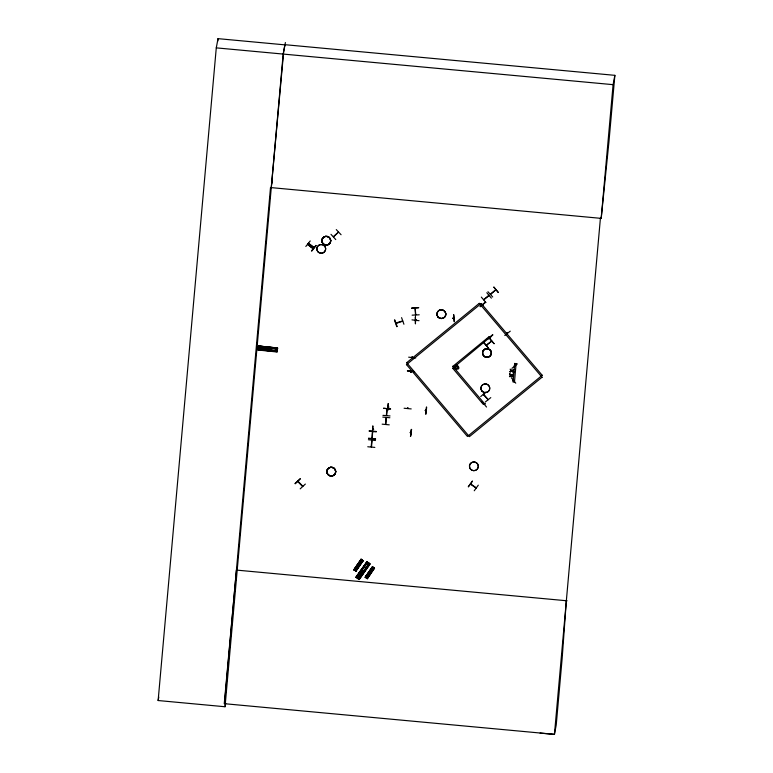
<?xml version="1.0" encoding="UTF-8"?>
<svg xmlns="http://www.w3.org/2000/svg" width="773" height="773" viewBox="0 0 773 773"><rect width="100%" height="100%" fill="white"/><g stroke="black" fill="none" stroke-linecap="round" stroke-linejoin="round"><path stroke-width="1.16" d="M483.618 299.653L489.029 295.228M484.275 404.173L484.845 403.632M484.458 404.231L485 403.825M488.41 295.75L488.488 295.566M490.874 293.663L490.478 294.069L495.928 289.566M491.222 341.56L491.599 341.028L491.367 341.463M495.541 290.339L495.908 289.701M419.227 314.795L412.115 315.171M415.787 314.891L415.111 307.867M566.348 600.737L562.174 658.132L556.231 724.939L554.444 734.35L540.095 733.113M258.018 349.464L257.969 350.014L277.149 351.995L277.575 347.985L258.385 345.995L277.555 348.198L277.478 348.903M257.998 349.744L258.385 345.995L277.575 347.985M277.207 351.473L277.275 350.778L258.085 348.787L277.246 351.058M382.79 417.091L389.872 417.758M368.421 439.74L375.494 440.513M369.214 430.812L376.306 431.489M407.458 370.634L414.512 371.697L407.468 370.615M411.99 319.877L419.053 320.698M225.687 703.285L225.03 706.744L158.136 700.531L216.276 47.868L218.015 38.65L284.908 44.863M217.802 41.056L218.015 38.65M225.03 706.744L283.179 54.013M382.152 424.155L389.244 424.841M382.935 415.362L390.036 415.951M387.002 408.598L386.336 415.536M385.824 424.425L386.191 417.517L385.572 424.193M387.244 408.617L386.635 415.497M455.007 368.692C454.534 359.368 463.906 371.591 455.007 368.673M511.426 375.63C515.504 379.128 510.914 373.523 509.484 376.606L511.088 375.243L509.697 374.229L511.088 375.243M509.687 374.306L509.745 373.678L511.504 375.06L513.494 373.987L511.852 375.369L513.224 376.963M511.842 371.04L513.63 372.451L511.842 371.04L509.88 372.093L511.494 370.731L509.948 371.484M512.277 370.769L513.678 371.89L512.257 370.847L513.9 369.475L511.91 370.547L510.151 369.165L511.484 370.808M513.63 372.451L513.687 371.813M514.47 382.065L513.069 382.046L514.75 363.387M514.451 382.181L516.122 363.513M614.864 75.339L613.095 84.663L601.191 218.373L270.502 187.549L224.528 703.701L554.444 734.35L600.418 218.208L601.201 218.276L608.911 142.145L614.864 75.339L284.947 44.689L283.169 54.091M224.257 703.672L236.432 570.087L567.121 600.805M271.284 187.626L283.672 51.685L285.392 42.544M277.256 350.99L258.085 348.845L257.998 349.705L277.188 351.676M277.449 349.164L258.269 347.174L277.507 348.662L258.308 346.758M258.337 346.526L277.526 348.449M367.745 446.765L374.847 447.403M372.557 432.793L372.847 425.865L371.9 438.446L372.315 437.866M372.625 431.382L372.296 438.214M372.915 429.131L373.639 429.295M372.074 440.175L371.523 446.852M372.228 438.349L372.277 437.624M375.562 439.219L368.479 438.465M387.66 410.473L388.21 403.583M388.307 403.525L387.64 410.473M388.133 407.11L388.751 407.274L388.094 406.83M404.105 408.241L411.207 408.917M415.391 320.331L415.352 320.892M416.425 320.206C415.294 319.355 415.748 322.409 415.352 320.418M411.023 372.132L410.85 371.34M412.164 356.701L412.038 357.281M415.613 320.988L416.454 320.36M410.782 372.035L410.84 371.407M407.516 408.482L407.864 407.738M411.072 371.997L411.13 371.388L411.11 371.997M412.396 357.319L412.115 356.894M407.864 407.931L407.883 408.328M415.739 357.938L408.666 357.174M411.555 429.469L410.511 436.397L411.565 429.479M425.343 410.212L425.285 410.695L425.981 410.347M425.614 414.077L426.377 407.129M426 414.106L426.657 407.158M271.642 184.061L271.883 181.694M260.327 346.362L259.979 349.84M261.274 349.976L261.622 346.497M263.574 346.7L263.226 350.179M264.955 350.353L265.303 346.874M267.245 347.077L266.898 350.556M275.246 351.473L275.594 347.995M368.508 438.214L375.601 438.88M258.259 347.222L258.375 346.169M396.549 322.776L396.791 323.066M158.136 700.531L158.794 697.072M305.818 246.481L310.205 240.954M307.76 244.113L313.423 248.404L307.789 244.026M311.49 250.848L315.886 245.379M313.964 247.708L308.282 243.408M330.989 234.316L335.762 239.582M333.395 236.596L338.506 232.084L333.636 236.857M336.274 229.6L341.086 234.741M295.238 483.801L300.378 478.902M302.861 486.236L297.914 481.173M300.185 488.865L305.345 484.062M369.175 431.17L376.267 431.875M373.069 429.073L372.886 429.546M372.944 429.517L373.562 429.121M371.852 440.021L371.166 446.823M394.81 319.925L397.167 326.525M396.085 322.93L402.656 320.921M401.583 317.645L403.931 324.254M354.643 568.686L356.624 569.962M355.126 567.981L357.116 569.257M355.851 566.918L357.831 568.194M356.498 565.971L358.479 567.247M357.223 564.908L359.203 566.184M388.664 406.811L388.036 407.207M357.232 575.682L360.17 577.673M357.957 574.677L360.914 576.619M359.068 573.102L362.015 575.044M360.044 571.691L362.991 573.634M359.271 579.518L355.88 577.209L366.991 561.758L370.141 563.971L359.261 579.518M361.146 570.116L364.093 572.059M411.661 308.195L418.773 307.673L411.661 308.118M365.755 577.624L372.944 567.198L372.402 566.802L365.127 577.199L365.793 577.644L365.281 577.228L372.402 566.802L374.519 568.261L367.339 578.677M365.996 576.194L367.977 577.47M542.105 377.166L469.395 436.648L406.627 362.653M366.479 575.489L368.46 576.764M415.449 316.804L415.449 323.877L415.343 316.872M542.279 375.253L467.443 436.465L406.463 364.566M367.204 574.426L369.185 575.701M367.842 573.479L369.823 574.754M368.566 572.426L370.547 573.701M416.376 320.08L415.69 320.437M407.429 371.001L414.531 371.581M410.241 432.522L410.705 432.928M410.511 436.397L411.226 429.373M425.778 410.743L425.836 410.26M453.065 318.341L453.664 318.167M453.567 314.785L454.263 321.761L453.838 314.775M453.046 318.515L453.046 317.993M453.693 318.032L453.538 317.964M452.669 368.19L483.154 404.202L484.217 403.332L452.843 366.276M406.608 362.769L479.318 303.287M481.337 297.093L485.879 302.514M485.695 302.262L480.159 306.601M406.434 364.682L481.27 303.47M483.54 304.707L482.883 304.417M483.84 299.769L489.067 295.663M486.816 292.745L491.357 298.156M492.701 296.967L487.956 291.721M484.004 342.71L488.526 348.198L483.908 342.835M496.082 289.749L490.671 294.262M486.275 345.116L486.806 344.806M487.386 339.463L492.884 334.97M486.42 345.405L486.961 345M452.823 366.392L489.193 336.593M498.256 292.494L493.763 286.986L498.334 292.426M490.053 337.202L490.488 337.878L490.401 337.115M452.649 368.306L490.246 337.047M480.709 396.568L485.985 391.979M483.405 394.414L483.859 394.955M483.782 394.926L483.589 394.259M488.092 399.515L483.743 394.327M494.063 343.676L489.483 338.294L494.053 343.676M468.39 486.797L472.487 481.028L468.312 486.739M484.304 403.941L484.69 403.632M485.289 402.018L490.778 397.612M471.095 484.024L470.97 484.323M488.121 399.738L483.444 394.684M486.526 407.033L482.023 401.545M478.303 485.154L474.236 490.768M504.75 335.472L510.257 331.163M476.284 487.628L476.158 487.927M506.904 332.834L507.359 333.385L506.875 332.68M509.484 376.606L511.446 375.552M511.929 368.325L517.369 363.87M511.262 377.668L515.755 383.186M511.852 375.369L513.291 376.325M514.673 365.948L514.393 365.339M512.818 380.78L513.407 380.384M513.475 380.693L512.885 380.587M310.408 246.094L311.239 245.843L310.804 246.394M402.656 321.21L396.095 323.394M453.567 318.147L453.017 318.157M361.58 559.691L361.059 559.294L353.773 569.691L354.449 570.136L361.435 559.546L360.894 559.227L363.175 560.754L355.995 571.17M354.459 570.136L354.044 569.875L361.059 559.294M354.063 569.885L361.213 559.372M361.281 559.488L354.15 569.933M354.411 570.107L361.455 559.584M361.745 559.729L362.344 560.125M354.073 569.885L356.044 571.199L355.358 570.754L362.479 560.29L363.02 560.609L355.773 571.025M362.643 560.357L355.396 570.774L362.875 560.473M372.557 566.88L365.378 577.363L372.528 566.928M365.503 577.45L372.634 566.995M373.088 567.237L373.697 567.633M367.214 578.571L374.113 567.991M355.928 577.247L366.991 561.758L356.334 577.518M356.469 577.605L367.562 562.145L356.527 577.644M367.562 562.145L356.662 577.702L367.339 562.058M358.498 578.967L369.108 563.275L369.571 563.585L358.653 579.112L369.552 563.575M358.314 578.871L369.175 563.324M358.237 578.822L369.339 563.372M359.078 579.354L369.919 563.759L359.02 579.315M311.79 251.07L316.147 245.572M484.893 404.037L484.468 404.366M308.495 243.195L314.138 247.486M388.065 406.965L388.703 407.023M425.237 410.415L425.817 410.395M410.134 432.725L410.782 432.793M294.986 483.531L300.098 478.7M485.463 301.982L480.217 306.688M487.154 339.183L492.614 334.738M491.599 341.028L486.236 345.347L491.763 341.212M514.335 365.494L514.451 366.102M310.949 246.413L311.287 245.785M396.791 326.718L394.462 320.099M470.564 483.898L476.265 487.831M302.572 486.488L297.789 481.608M452.959 318.447L453.606 318.408M490.266 337.231L490.681 337.724M216.276 47.868L613.095 84.663M514.721 363.503L516.103 363.629M258.018 349.483L277.198 351.541M374.374 568.116L373.832 567.797L366.702 578.262L367.378 578.706L365.271 577.276M355.725 570.996L363.02 560.628M476.052 488.043L470.419 484.091M362.634 560.377L363.165 560.744M374.49 568.242L373.842 567.807L367.011 578.455M360.324 560.367L362.305 561.671M371.678 567.875L373.649 569.179M365.88 563.353L368.818 565.343M415.516 314.882L415.091 308.069M481.25 303.586L542.26 375.369M479.299 303.403L542.086 377.282M489.164 336.709L490.053 337.753M482.854 304.649L483.318 305.093M490.082 337.386L490.488 337.878M383.572 408.299L390.655 408.994L383.572 408.289M258.037 349.29L277.217 351.319L258.047 349.251M455.626 366.808L456.234 368.47L457.916 367.88L457.307 366.218L455.626 366.808M367.252 578.533L374.229 567.991L367.243 578.591M357.348 565.894C357.87 567.913 359.001 564.609 357.348 565.894M368.702 573.402C369.214 575.431 370.354 572.117 368.702 573.402M307.567 244.365L313.181 248.713L307.567 244.365M470.477 469.085A4.445 4.358 10.7 0 0 478.052 467.829A4.445 4.358 10.7 0 0 473.115 462.012A4.445 4.358 10.7 0 0 470.477 469.085A4.435 4.348 10.7 0 0 478.043 467.829A4.435 4.348 10.7 0 0 473.115 462.022A4.435 4.348 10.7 0 0 470.486 469.076M481.917 391.051A4.445 4.358 10.7 0 0 489.493 389.795A4.445 4.358 10.7 0 0 484.545 383.978A4.445 4.358 10.7 0 0 481.917 391.051A4.435 4.348 10.7 0 0 489.483 389.795A4.435 4.348 10.7 0 0 484.545 383.988A4.435 4.348 10.7 0 0 481.927 391.041M437.972 316.949A4.445 4.358 10.7 0 0 445.548 315.684A4.445 4.358 10.7 0 0 440.6 309.867A4.445 4.358 10.7 0 0 437.972 316.949A4.435 4.348 10.7 0 0 445.538 315.684A4.435 4.348 10.7 0 0 440.6 309.876A4.435 4.348 10.7 0 0 437.982 316.94A4.435 4.348 10.7 0 0 445.548 315.626A4.435 4.348 10.7 0 0 440.61 309.828A4.435 4.348 10.7 0 0 437.991 316.882M317.829 251.698A4.445 4.358 10.7 0 0 325.404 250.433A4.416 4.329 10.7 0 0 320.476 244.587A4.445 4.358 10.7 0 0 317.829 251.698M325.404 250.433A4.445 4.358 10.7 0 0 320.457 244.616A4.416 4.329 10.7 0 0 317.858 251.621A4.416 4.329 10.7 0 0 325.385 250.365M322.863 243.495A4.445 4.358 10.7 0 0 330.438 242.229A4.445 4.358 10.7 0 0 325.501 236.412A4.454 4.367 10.7 0 0 322.863 243.466A4.435 4.348 10.7 0 0 330.429 242.229A4.435 4.348 10.7 0 0 325.501 236.432A4.445 4.358 10.7 0 0 322.863 243.495A4.454 4.367 10.7 0 0 330.458 242.2A4.416 4.329 10.7 0 0 325.51 236.393A4.416 4.329 10.7 0 0 322.901 243.418A4.416 4.329 10.7 0 0 330.429 242.171A4.454 4.367 10.7 0 0 325.501 236.374A4.435 4.348 10.7 0 0 322.872 243.485M327.849 474.429A4.445 4.358 10.7 0 0 335.424 473.173A4.445 4.358 10.7 0 0 330.477 467.356A4.454 4.367 10.7 0 0 327.849 474.4A4.435 4.348 10.7 0 0 335.414 473.173A4.435 4.348 10.7 0 0 330.486 467.365A4.435 4.348 10.7 0 0 327.858 474.429A4.454 4.367 10.7 0 0 335.443 473.144A4.435 4.348 10.7 0 0 330.496 467.307A4.435 4.348 10.7 0 0 327.868 474.371A4.435 4.348 10.7 0 0 335.424 473.115A4.454 4.367 10.7 0 0 330.486 467.317A4.445 4.358 10.7 0 0 327.849 474.429M483.56 355.793A4.445 4.358 10.7 0 0 491.135 354.536A4.435 4.348 10.7 0 0 486.207 348.662A4.435 4.348 10.7 0 0 483.579 355.725A4.435 4.348 10.7 0 0 491.145 354.469A4.445 4.358 10.7 0 0 486.198 348.72A4.445 4.358 10.7 0 0 483.56 355.793A4.435 4.348 10.7 0 0 491.126 354.527A4.435 4.348 10.7 0 0 486.198 348.72A4.435 4.348 10.7 0 0 483.569 355.783"/></g></svg>
